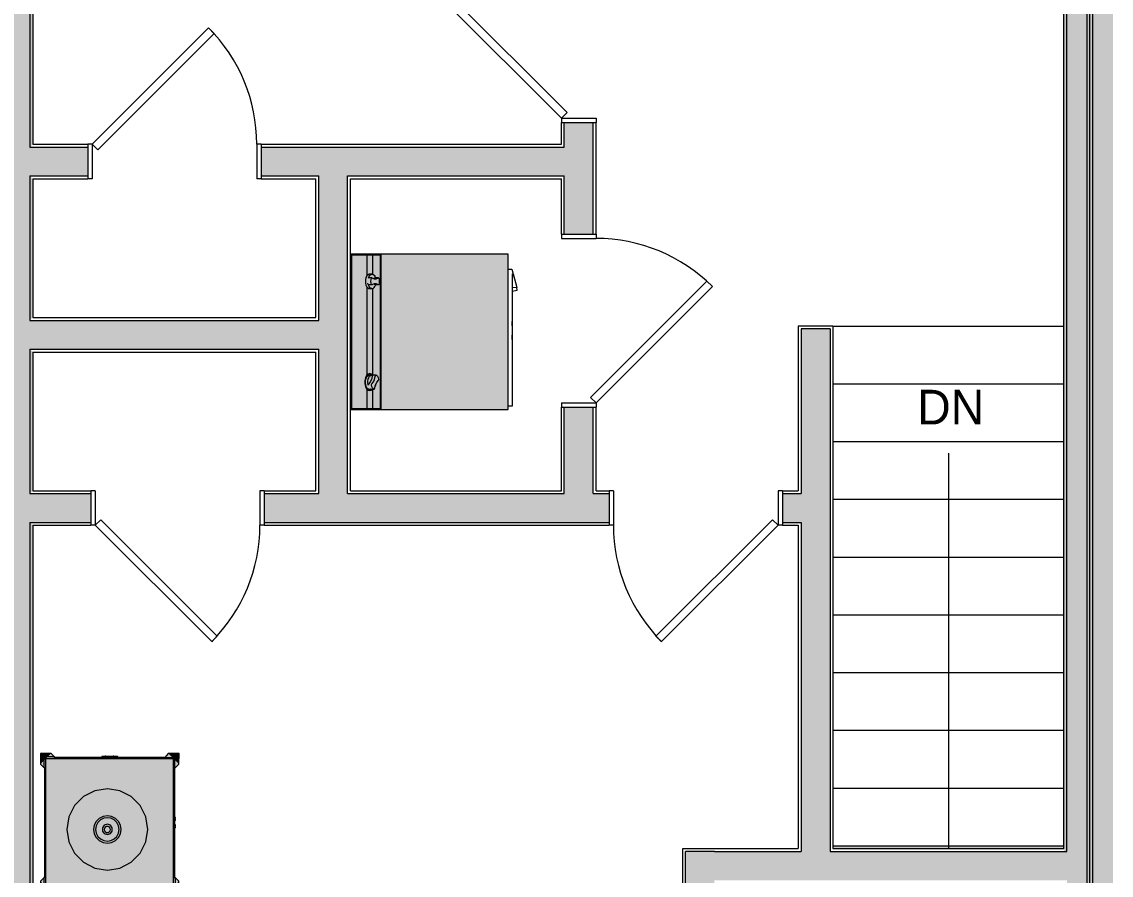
# Model space of a CAD drawing. Header units: inches. Extents: x 99 to 12024, y -5408 to 2559.
# Drawn here: x 8637.7 to 8826.3, y -5301.4 to -5153.6 of the extents above; entities that cross this region are included whole.
import ezdxf

# ---------------------------------------------------------------- set-up
doc = ezdxf.new("R2010")
doc.units = ezdxf.units.IN
doc.header["$LTSCALE"] = 96
doc.header["$MEASUREMENT"] = 0
for name, color, linetype, lineweight in [('Doors', 5, 'Continuous', 5), ('Fixtures_ Interior', 231, 'Continuous', 0), ('Stairs & Ramps', 7, 'Continuous', 13), ('Walls_  Normal', 6, 'Continuous', 13)]:
    doc.layers.add(name, color=color, linetype=linetype, lineweight=lineweight)
for name, color, linetype, lineweight, true_color in [('Electrical', 7, 'Continuous', 20, 0xff0a0a), ('Furniture_ Interior', 7, 'Continuous', 25, 0x8080c0), ('Stairs & Ramps_ Up_Down Arrows', 7, 'Continuous', 13, 0x000080)]:
    doc.layers.add(name, color=color, linetype=linetype, lineweight=lineweight, true_color=true_color)
doc.styles.get("Standard").update_dxf_attribs({"font": 'arial.ttf'})

# ---------------------------------------------------------------- blocks, each defined once
blk = doc.blocks.new('Dryer (glass door)_2')
at = {"layer": 'Fixtures_ Interior', "color": 17, "lineweight": 0, "true_color": 0x804040, "transparency": 33554687}
for p, q in [((-13.27, 26.03), (-9.68, 26.03)), ((-13.27, 25.09), (-9.96, 25.09)), ((-7.77, 26.03), (7.53, 26.03)), ((-7.49, 25.09), (7.49, 25.09)), ((7.66, 26.03), (7.77, 26.03)), ((9.69, 26.03), (9.79, 26.03)), ((9.87, 25.46), (9.96, 25.28)), ((9.92, 26.03), (13.27, 26.03)), ((9.97, 25.09), (13.27, 25.09))]:
    blk.add_line(p, q, dxfattribs=at)
for points in [[(-13.44, 1.64), (-13.44, 28.88), (13.44, 28.88), (13.44, 1.64), (13.42, 1.6), (13.38, 1.58), (-13.38, 1.58), (-13.42, 1.6)], [(-13.27, 28.72), (13.27, 28.72), (13.27, 23.66), (-13.27, 23.66)]]:
    blk.add_lwpolyline(points, close=True, dxfattribs=at)
for points in [[(-9.98, 25.17), (-9.98, 25.58), (-9.93, 25.76), (-9.81, 25.94), (-9.61, 26.08), (-9.35, 26.2), (-9.05, 26.27), (-8.73, 26.29), (-8.4, 26.27), (-8.1, 26.2), (-7.84, 26.08), (-7.64, 25.94), (-7.52, 25.76), (-7.48, 25.58), (-7.48, 25.17), (-7.52, 25.35), (-7.64, 25.53), (-7.84, 25.67), (-8.1, 25.79)], [(-9.33, 25.18), (-9.33, 25.73), (-9.26, 25.81), (-9.35, 25.79), (-9.61, 25.67), (-9.81, 25.53), (-9.93, 25.35), (-9.98, 25.17), (-9.93, 24.98), (-9.81, 24.81), (-9.61, 24.66), (-9.35, 24.55)], [(-8.12, 25.18), (-8.19, 25.26), (-8.4, 25.31), (-8.73, 25.33), (-9.05, 25.31), (-9.26, 25.26), (-9.33, 25.18), (-9.3, 25.09), (-9.16, 24.78), (-9.16, 24.46), (-9.3, 24.15), (-9.33, 24.06), (-9.26, 23.98), (-9.05, 23.93), (-8.73, 23.91), (-8.4, 23.93), (-8.19, 23.98), (-8.12, 24.06), (-8.12, 24.6), (-8.16, 24.7), (-8.24, 24.89)], [(-9.33, 24.06), (-9.33, 24.6), (-9.3, 24.7), (-9.21, 24.89)], [(-8.19, 25.81), (-8.1, 25.79), (-8.19, 25.81), (-8.4, 25.86)], [(-8.12, 24.06), (-8.16, 24.15), (-8.3, 24.46), (-8.3, 24.78), (-8.16, 25.09), (-8.12, 25.18), (-8.12, 25.73), (-8.19, 25.81)], [(-7.48, 25.17), (-7.52, 24.98), (-7.64, 24.81), (-7.84, 24.66), (-8.1, 24.55)], [(7.49, 25.12), (7.34, 25.27), (7.25, 25.56), (7.34, 25.84), (7.59, 26.1), (7.99, 26.29), (8.47, 26.39), (8.98, 26.39), (9.46, 26.29), (9.86, 26.1), (10.11, 25.84), (10.2, 25.56), (10.11, 25.27), (9.97, 25.12)], [(9.97, 25.26), (10, 25.29), (10.09, 25.56), (10, 25.82), (9.77, 26.06), (9.41, 26.23), (8.96, 26.32), (8.49, 26.32), (8.05, 26.23), (7.68, 26.06), (7.45, 25.82), (7.37, 25.56), (7.45, 25.29), (7.48, 25.25)], [(9.93, 25.01), (9.97, 25.1), (9.97, 25.51), (9.96, 25.69), (9.87, 25.87), (9.7, 26.03), (9.46, 26.16), (9.17, 26.25), (8.85, 26.29), (8.53, 26.28), (8.22, 26.23), (7.94, 26.13), (7.71, 26), (7.56, 25.83), (7.48, 25.65), (7.48, 25.24), (7.49, 25.06), (7.52, 25)], [(9.97, 25.1), (9.96, 25.28), (9.93, 25.33), (9.93, 24.79), (9.87, 24.71), (9.73, 24.66), (9.21, 24.53), (8.78, 24.33), (8.44, 24.07), (8.34, 24), (8.19, 23.98), (7.99, 24.04), (7.76, 24.17), (7.58, 24.33), (7.52, 24.45), (7.52, 25), (7.58, 25.08), (7.73, 25.12), (8.24, 25.26), (8.67, 25.46), (9.01, 25.72), (9.11, 25.79), (9.26, 25.81), (9.17, 25.84), (8.85, 25.88), (8.53, 25.87), (8.22, 25.82), (7.94, 25.72), (7.71, 25.59), (7.56, 25.42), (7.48, 25.24)], [(9.93, 24.79), (9.87, 24.91), (9.7, 25.07), (9.46, 25.2), (9.26, 25.26), (9.11, 25.24), (9.01, 25.17), (8.67, 24.91), (8.24, 24.71), (7.73, 24.58), (7.58, 24.53), (7.52, 24.45)], [(9.44, 24.59), (9.24, 24.52), (9.16, 24.5)], [(13.44, 23.67), (13.4, 23.6), (13.33, 23.56), (-13.33, 23.56), (-13.4, 23.6), (-13.44, 23.67)], [(-10.83, 1.58), (-10.83, 0.94), (-10.63, 0.88), (-9.54, 0.6)], [(-10.06, 0.88), (12.89, 0.88), (12.89, 1.58)], [(-10.06, 0.73), (-7.64, 0.1), (-7.59, 0.88)], [(-7.03, 0.88), (-7.22, 0), (-7.64, 0.11)], [(1.33, 0.88), (-0.24, 0.82), (-1.8, 0.88)]]:
    blk.add_lwpolyline(points, dxfattribs=at)
at = {"layer": 'Fixtures_ Interior', "color": 7, "lineweight": 0, "true_color": 0xffffff, "transparency": 33554687}
for points in [[(-13.44, 28.88), (13.44, 28.88), (-13.44, 28.88), (13.44, 1.64)], [(-13.44, 1.64), (-13.44, 28.88), (-13.44, 1.64), (13.44, 1.64)], [(-13.27, 23.66), (-13.27, 28.72), (-13.27, 23.66), (13.27, 28.72)], [(13.27, 28.72), (13.27, 23.66), (13.27, 28.72), (-13.27, 23.66)], [(-13.44, 1.64), (13.44, 1.64), (-13.44, 1.64), (-13.38, 1.58)], [(-13.42, 1.6), (-13.44, 1.64), (-13.42, 1.6), (-13.38, 1.58)], [(13.44, 1.64), (13.38, 1.58), (13.44, 1.64), (-13.38, 1.58)], [(13.42, 1.6), (13.38, 1.58), (13.42, 1.6), (13.44, 1.64)]]:
    blk.add_solid(points, dxfattribs=at)
blk = doc.blocks.new('-Ready to Use Furn_Tables_Oriental Box Chest')
at = {"layer": 'Furniture_ Interior', "color": 163, "lineweight": 0, "true_color": 0x8080c0, "transparency": 33554687}
for p, q in [((12.34, 25.43), (13.03, 26.06)), ((12.43, 14.49), (12.43, 13.9)), ((-12.45, 12.41), (-12.45, 13.75)), ((-12.39, 13.91), (-12.02, 13.91)), ((-12.02, 13.76), (-12.39, 13.76)), ((-12.33, 13.78), (-12.34, 13.79)), ((-12.34, 13.75), (-12.34, 12.41)), ((-12.34, 12.37), (-12.33, 12.38)), ((-12.32, 13.77), (-12.32, 13.77)), ((-12.31, 12.4), (-12.02, 12.4)), ((-12.3, 13.77), (-12.3, 13.77)), ((11.99, 13.91), (12.37, 13.91)), ((12.37, 13.76), (11.99, 13.76)), ((11.99, 12.4), (12.37, 12.4)), ((12.24, 13.76), (12.24, 12.4)), ((12.28, 13.77), (12.28, 13.77)), ((12.28, 12.39), (12.28, 12.39)), ((12.29, 13.78), (12.32, 13.79)), ((12.3, 13.77), (12.3, 13.77)), ((12.31, 12.4), (12.3, 12.4)), ((12.3, 12.39), (12.3, 12.39)), ((12.32, 13.79), (12.31, 13.78)), ((12.31, 12.41), (12.31, 13.75)), ((12.31, 12.38), (12.32, 12.37)), ((12.32, 12.52), (12.32, 13.64)), ((12.33, 13.9), (12.34, 13.9)), ((12.43, 13.75), (12.43, 12.41)), ((-12.45, 11.57), (-12.45, 12.26)), ((-12.02, 12.25), (-12.39, 12.25)), ((-12.35, 12.26), (-12.37, 12.26)), ((-12.34, 12.25), (-12.34, 11.57)), ((12.37, 12.25), (11.99, 12.25)), ((12.31, 11.57), (12.31, 12.25)), ((12.34, 12.26), (12.33, 12.26)), ((12.43, 12.26), (12.43, 11.57)), ((-12.26, 2.68), (-12.26, 0.78)), ((12.34, 0.72), (12.34, 2.68)), ((-10.35, 0.78), (-12.26, 0.78)), ((-3.06, 0.97), (-3.06, 1.07)), ((-1.19, 0.87), (-1.19, 0.97)), ((1.17, 0.97), (1.17, 0.87)), ((3.04, 1.07), (3.04, 0.97))]:
    blk.add_line(p, q, dxfattribs=at)
at = {"layer": 'Furniture_ Interior', "lineweight": 0, "transparency": 33554687}
for p, q in [((-2.92, 0.97), (-2.92, 1.07)), ((2.9, 1.07), (2.9, 0.97))]:
    blk.add_line(p, q, dxfattribs=at)
at = {"layer": 'Furniture_ Interior', "color": 163, "lineweight": 0, "true_color": 0x8080c0, "transparency": 33554687}
for points in [[(-12.26, 23.39), (-12.36, 23.39), (-13.01, 24.04), (-13.03, 26.06), (-11, 26.04), (-10.35, 25.39), (-10.35, 25.29), (10.35, 25.29), (10.35, 25.39), (11, 26.04), (13.03, 26.06), (13.01, 24.04), (12.36, 23.39), (12.25, 23.39), (12.25, 2.68), (12.36, 2.68), (13.01, 2.03), (13.03, 0), (11, 0.03), (10.35, 0.68), (10.35, 0.78), (-10.35, 0.78), (-10.35, 0.68), (-11, 0.03), (-13.03, 0), (-13.01, 2.03), (-12.26, 2.68)], [(-12.47, 13.84), (-12.46, 13.87), (-12.43, 13.9), (-12.39, 13.91), (-12.36, 13.9), (-12.33, 13.87), (-12.32, 13.84), (-12.33, 13.8), (-12.36, 13.77), (-12.39, 13.76), (-12.43, 13.77), (-12.46, 13.8)], [(-12.47, 12.32), (-12.46, 12.36), (-12.43, 12.39), (-12.39, 12.4), (-12.36, 12.39), (-12.33, 12.36), (-12.32, 12.32), (-12.33, 12.29), (-12.36, 12.26), (-12.39, 12.25), (-12.43, 12.26), (-12.46, 12.29)], [(-12.34, 13.79), (-12.32, 13.78)], [(12.32, 12.37), (12.29, 12.38)], [(12.33, 13.77), (12.31, 13.8), (12.3, 13.84), (12.31, 13.87), (12.33, 13.9), (12.37, 13.91), (12.41, 13.9), (12.44, 13.87), (12.45, 13.84), (12.44, 13.8), (12.41, 13.77), (12.37, 13.76)], [(12.33, 12.26), (12.31, 12.29), (12.3, 12.32), (12.31, 12.36), (12.33, 12.39), (12.37, 12.4), (12.41, 12.39), (12.44, 12.36), (12.45, 12.32), (12.44, 12.29), (12.41, 12.26), (12.37, 12.25)], [(12.34, 13.64), (12.32, 13.64), (12.31, 13.65), (12.32, 13.65), (12.34, 13.66), (12.37, 13.66), (12.4, 13.66), (12.42, 13.65), (12.43, 13.65), (12.42, 13.64), (12.4, 13.64), (12.37, 13.64)]]:
    blk.add_lwpolyline(points, close=True, dxfattribs=at)
for points in [[(-12.02, 23.43), (-12.37, 23.43), (-12.37, 25.43), (-10.37, 25.43), (-10.37, 25.08)], [(11.99, 25.08), (11.99, 1.07), (-12.02, 1.07), (-12.02, 25.08), (11.99, 25.08)], [(10.34, 25.08), (10.34, 25.43), (12.34, 25.43), (12.34, 23.43), (11.99, 23.43)], [(-12.45, 13.9), (-12.45, 14.49), (-12.44, 14.51), (-12.42, 14.53), (-12.39, 14.53), (-12.37, 14.53), (-12.35, 14.51), (-12.35, 13.9), (-12.37, 13.9)], [(12.31, 13.91), (12.32, 14.51), (12.34, 14.53), (12.37, 14.53), (12.4, 14.53), (12.42, 14.51), (12.43, 14.49)], [(-12.31, 13.76), (-12.32, 13.76), (-12.35, 13.75), (-12.39, 13.74), (-12.44, 13.75), (-12.47, 13.76), (-12.49, 13.77), (-12.49, 13.88), (-12.47, 13.89), (-12.44, 13.9), (-12.42, 13.9)], [(-12.49, 13.77), (-12.47, 13.78), (-12.45, 13.79)], [(-12.42, 12.26), (-12.44, 12.26), (-12.47, 12.27), (-12.49, 12.28), (-12.49, 12.39), (-12.47, 12.4), (-12.44, 12.41), (-12.39, 12.42), (-12.35, 12.41), (-12.32, 12.4), (-12.3, 12.39), (-12.3, 12.39)], [(-12.47, 12.38), (-12.45, 12.37), (-12.47, 12.38), (-12.49, 12.39)], [(-12.45, 13.79), (-12.46, 13.78), (-12.47, 13.77), (-12.46, 13.76), (-12.43, 13.75), (-12.39, 13.75), (-12.36, 13.75), (-12.33, 13.76), (-12.33, 13.76)], [(-12.32, 12.39), (-12.32, 12.39), (-12.33, 12.4), (-12.36, 12.41), (-12.39, 12.41), (-12.43, 12.41), (-12.46, 12.4), (-12.47, 12.39), (-12.46, 12.38), (-12.45, 12.37)], [(-12.32, 12.38), (-12.34, 12.37), (-12.32, 12.38)], [(12.46, 13.77), (12.45, 13.76), (12.42, 13.75), (12.37, 13.74), (12.33, 13.75), (12.29, 13.76), (12.29, 13.76)], [(12.29, 12.4), (12.29, 12.4), (12.33, 12.41), (12.37, 12.42), (12.42, 12.41), (12.45, 12.4), (12.46, 12.39)], [(12.31, 13.76), (12.3, 13.76), (12.31, 13.76), (12.33, 13.75), (12.37, 13.75), (12.41, 13.75), (12.44, 13.76), (12.45, 13.77), (12.44, 13.78), (12.42, 13.79)], [(12.42, 12.37), (12.44, 12.38), (12.45, 12.39), (12.44, 12.4), (12.41, 12.41), (12.37, 12.41), (12.33, 12.41), (12.31, 12.4), (12.3, 12.4)], [(12.32, 13.59), (12.31, 13.08), (12.32, 12.52)], [(12.32, 12.41), (12.32, 12.51), (12.31, 12.51), (12.32, 12.52), (12.34, 12.52), (12.37, 12.52), (12.4, 12.52), (12.42, 12.52), (12.43, 12.51), (12.42, 12.51), (12.4, 12.5), (12.37, 12.5), (12.34, 12.5), (12.32, 12.51), (12.32, 12.41), (12.32, 12.51)], [(12.43, 13.79), (12.45, 13.78), (12.46, 13.77), (12.46, 13.88), (12.45, 13.89), (12.42, 13.9), (12.4, 13.9)], [(12.45, 12.38), (12.43, 12.37), (12.45, 12.38), (12.46, 12.39), (12.46, 12.28), (12.45, 12.27), (12.42, 12.26), (12.4, 12.26)], [(-12.34, 11.57), (-12.35, 11.54), (-12.37, 11.52), (-12.39, 11.52), (-12.42, 11.52), (-12.44, 11.54), (-12.45, 11.57)], [(12.24, 12.25), (12.24, 2.68), (11.99, 2.68)], [(12.43, 11.57), (12.42, 11.54), (12.4, 11.52), (12.37, 11.52), (12.34, 11.52), (12.32, 11.54), (12.31, 11.57)], [(3.39, 1.07), (3.39, 0.97), (-3.41, 0.97), (-3.41, 1.07)], [(1.77, 0.97), (1.77, 0.87), (-1.79, 0.87), (-1.79, 0.97)], [(-0.76, 0.97), (-0.76, 0.77), (-0.78, 0.72), (-0.81, 0.69), (-0.86, 0.67), (-0.91, 0.67), (-0.96, 0.69), (-1, 0.72), (-1.01, 0.77), (-1.01, 0.97)], [(-0.41, 0.82), (-0.41, 0.72), (-0.42, 0.7), (-0.44, 0.68), (-0.46, 0.67), (-0.56, 0.67), (-0.59, 0.68), (-0.61, 0.7), (-0.61, 0.72), (-0.61, 0.82)], [(0.59, 0.82), (0.59, 0.72), (0.58, 0.7), (0.56, 0.68), (0.54, 0.67), (0.44, 0.67), (0.41, 0.68), (0.39, 0.7), (0.39, 0.72), (0.39, 0.82)], [(0.99, 0.97), (0.99, 0.77), (0.98, 0.72), (0.94, 0.69), (0.89, 0.67), (0.84, 0.67), (0.79, 0.69), (0.75, 0.72), (0.74, 0.77), (0.74, 0.97)], [(10.34, 1.07), (10.34, 0.72), (12.34, 0.72), (13.02, 0.05)]]:
    blk.add_lwpolyline(points, dxfattribs=at)
at = {"layer": 'Furniture_ Interior', "color": 7, "lineweight": 0, "true_color": 0xffffff, "transparency": 33554687}
for points in [[(-13.03, 26.06), (-11, 26.04), (-13.03, 26.06), (-13.01, 24.04)], [(-13.01, 24.04), (-11, 26.04), (-13.01, 24.04), (-10.35, 25.29)], [(-12.26, 23.39), (-13.01, 24.04), (-12.26, 23.39), (-10.35, 25.29)], [(-12.26, 2.68), (-12.26, 23.39), (-12.26, 2.68), (-10.35, 25.29)], [(-12.26, 2.68), (-10.35, 25.29), (-12.26, 2.68), (12.25, 2.68)], [(-11, 26.04), (-10.35, 25.39), (-11, 26.04), (-10.35, 25.29)], [(-10.35, 25.29), (10.35, 25.29), (-10.35, 25.29), (12.25, 2.68)], [(10.35, 25.29), (10.35, 25.39), (10.35, 25.29), (11, 26.04)], [(10.35, 25.29), (11, 26.04), (10.35, 25.29), (13.01, 24.04)], [(13.01, 24.04), (12.25, 23.39), (13.01, 24.04), (10.35, 25.29)], [(10.35, 25.29), (12.25, 23.39), (10.35, 25.29), (12.25, 2.68)], [(11, 26.04), (13.03, 26.06), (11, 26.04), (13.01, 24.04)], [(-12.36, 23.39), (-13.01, 24.04), (-12.36, 23.39), (-12.26, 23.39)], [(12.36, 23.39), (12.25, 23.39), (12.36, 23.39), (13.01, 24.04)], [(-12.47, 13.84), (-12.46, 13.87), (-12.47, 13.84), (-12.33, 13.8)], [(-12.47, 13.84), (-12.33, 13.8), (-12.47, 13.84), (-12.46, 13.8)], [(-12.46, 12.36), (-12.32, 12.32), (-12.46, 12.36), (-12.47, 12.32)], [(-12.47, 12.32), (-12.32, 12.32), (-12.47, 12.32), (-12.33, 12.29)], [(-12.33, 12.29), (-12.36, 12.26), (-12.33, 12.29), (-12.47, 12.32)], [(-12.47, 12.32), (-12.36, 12.26), (-12.47, 12.32), (-12.46, 12.29)], [(-12.46, 13.87), (-12.43, 13.9), (-12.46, 13.87), (-12.39, 13.91)], [(-12.46, 13.87), (-12.39, 13.91), (-12.46, 13.87), (-12.36, 13.9)], [(-12.46, 13.87), (-12.36, 13.9), (-12.46, 13.87), (-12.33, 13.8)], [(-12.33, 13.8), (-12.36, 13.77), (-12.33, 13.8), (-12.46, 13.8)], [(-12.36, 13.77), (-12.43, 13.77), (-12.36, 13.77), (-12.46, 13.8)], [(-12.46, 12.36), (-12.43, 12.39), (-12.46, 12.36), (-12.39, 12.4)], [(-12.39, 12.4), (-12.32, 12.32), (-12.39, 12.4), (-12.46, 12.36)], [(-12.36, 12.26), (-12.39, 12.25), (-12.36, 12.26), (-12.46, 12.29)], [(-12.46, 12.29), (-12.39, 12.25), (-12.46, 12.29), (-12.43, 12.26)], [(-12.39, 13.76), (-12.43, 13.77), (-12.39, 13.76), (-12.36, 13.77)], [(-12.36, 12.39), (-12.32, 12.32), (-12.36, 12.39), (-12.39, 12.4)], [(-12.36, 13.9), (-12.33, 13.87), (-12.36, 13.9), (-12.32, 13.84)], [(-12.36, 13.9), (-12.32, 13.84), (-12.36, 13.9), (-12.33, 13.8)], [(-12.33, 12.36), (-12.32, 12.32), (-12.33, 12.36), (-12.36, 12.39)], [(12.31, 13.8), (12.3, 13.84), (12.31, 13.8), (12.31, 13.87)], [(12.31, 12.36), (12.33, 12.39), (12.31, 12.36), (12.3, 12.32)], [(12.3, 12.32), (12.33, 12.39), (12.3, 12.32), (12.31, 12.29)], [(12.31, 13.8), (12.33, 13.9), (12.31, 13.8), (12.37, 13.91)], [(12.37, 13.91), (12.41, 13.9), (12.37, 13.91), (12.31, 13.8)], [(12.31, 13.87), (12.33, 13.9), (12.31, 13.87), (12.31, 13.8)], [(12.31, 13.8), (12.41, 13.9), (12.31, 13.8), (12.44, 13.8)], [(12.31, 13.8), (12.41, 13.77), (12.31, 13.8), (12.33, 13.77)], [(12.44, 13.8), (12.41, 13.77), (12.44, 13.8), (12.31, 13.8)], [(12.32, 13.64), (12.31, 13.65), (12.32, 13.64), (12.32, 13.65)], [(12.31, 12.29), (12.33, 12.39), (12.31, 12.29), (12.37, 12.4)], [(12.31, 12.29), (12.37, 12.4), (12.31, 12.29), (12.41, 12.26)], [(12.37, 12.25), (12.33, 12.26), (12.37, 12.25), (12.31, 12.29)], [(12.31, 12.29), (12.41, 12.26), (12.31, 12.29), (12.37, 12.25)], [(12.32, 13.65), (12.34, 13.66), (12.32, 13.65), (12.34, 13.64)], [(12.34, 13.64), (12.32, 13.64), (12.34, 13.64), (12.32, 13.65)], [(12.33, 13.77), (12.41, 13.77), (12.33, 13.77), (12.37, 13.76)], [(12.34, 13.64), (12.34, 13.66), (12.34, 13.64), (12.37, 13.66)], [(12.37, 13.64), (12.34, 13.64), (12.37, 13.64), (12.37, 13.66)], [(12.4, 13.66), (12.4, 13.64), (12.4, 13.66), (12.37, 13.66)], [(12.37, 13.66), (12.4, 13.64), (12.37, 13.66), (12.37, 13.64)], [(12.37, 12.4), (12.41, 12.39), (12.37, 12.4), (12.41, 12.26)], [(12.4, 13.66), (12.42, 13.65), (12.4, 13.66), (12.4, 13.64)], [(12.42, 13.65), (12.42, 13.64), (12.42, 13.65), (12.4, 13.64)], [(12.44, 13.87), (12.45, 13.84), (12.44, 13.87), (12.41, 13.9)], [(12.41, 13.9), (12.45, 13.84), (12.41, 13.9), (12.44, 13.8)], [(12.44, 12.36), (12.41, 12.26), (12.44, 12.36), (12.41, 12.39)], [(12.45, 12.32), (12.41, 12.26), (12.45, 12.32), (12.44, 12.36)], [(12.44, 12.29), (12.41, 12.26), (12.44, 12.29), (12.45, 12.32)], [(12.43, 13.65), (12.42, 13.64), (12.43, 13.65), (12.42, 13.65)], [(-11, 0.03), (-13.01, 2.03), (-11, 0.03), (-12.26, 2.68)], [(12.25, 2.68), (-10.35, 0.78), (12.25, 2.68), (-12.26, 2.68)], [(-10.35, 0.78), (-11, 0.03), (-10.35, 0.78), (-12.26, 2.68)], [(10.35, 0.78), (-10.35, 0.78), (10.35, 0.78), (12.25, 2.68)], [(12.25, 2.68), (11, 0.03), (12.25, 2.68), (10.35, 0.78)], [(12.25, 2.68), (13.01, 2.03), (12.25, 2.68), (11, 0.03)], [(12.36, 2.68), (13.01, 2.03), (12.36, 2.68), (12.25, 2.68)], [(-13.03, 0), (-13.01, 2.03), (-13.03, 0), (-11, 0.03)], [(-10.35, 0.68), (-11, 0.03), (-10.35, 0.68), (-10.35, 0.78)], [(11, 0.03), (10.35, 0.68), (11, 0.03), (10.35, 0.78)], [(13.01, 2.03), (13.03, 0), (13.01, 2.03), (11, 0.03)]]:
    blk.add_solid(points, dxfattribs=at)
blk = doc.blocks.new('Lighting (interior)_Lamps_Table Lamps_Vase Lamp')
at = {"layer": 'Electrical', "lineweight": 0, "transparency": 33554687}
for points in [[(-6.69, 4.86), (-7.03, 7.03), (-6.69, 9.2), (-5.69, 11.16), (-4.13, 12.72), (-2.17, 13.72), (0, 14.06), (2.17, 13.72), (4.13, 12.72), (5.69, 11.16), (6.69, 9.2), (7.03, 7.03), (6.69, 4.86), (5.69, 2.9), (4.13, 1.34), (2.17, 0.34), (0, 0), (-2.17, 0.34), (-4.13, 1.34), (-5.69, 2.9)], [(-1.92, 5.63), (-2.26, 6.3), (-2.38, 7.03), (-2.26, 7.77), (-1.92, 8.43), (-1.4, 8.95), (-0.73, 9.29), (0, 9.41), (0.73, 9.29), (1.4, 8.95), (1.92, 8.43), (2.26, 7.77), (2.38, 7.03), (2.26, 6.3), (1.92, 5.63), (1.4, 5.11), (0.73, 4.77), (0, 4.66), (-0.73, 4.77), (-1.4, 5.11)], [(-1.65, 5.84), (-1.93, 6.4), (-2.03, 7.03), (-1.93, 7.66), (-1.65, 8.23), (-1.2, 8.68), (-0.63, 8.97), (0, 9.07), (0.63, 8.97), (1.2, 8.68), (1.65, 8.23), (1.93, 7.66), (2.03, 7.03), (1.93, 6.4), (1.65, 5.84), (1.2, 5.39), (0.63, 5.1), (0, 5), (-0.63, 5.1), (-1.2, 5.39)], [(-0.85, 6.75), (-0.85, 7.31), (-0.53, 7.76), (0, 7.93), (0.53, 7.76), (0.85, 7.31), (0.85, 6.75), (0.53, 6.31), (0, 6.14), (-0.53, 6.31)], [(-0.48, 6.8), (-0.54, 7.03), (-0.48, 7.26), (-0.33, 7.45), (-0.12, 7.55), (0.12, 7.55), (0.33, 7.45), (0.48, 7.26), (0.54, 7.03), (0.48, 6.8), (0.33, 6.61), (0.12, 6.51), (-0.12, 6.51), (-0.33, 6.61)]]:
    blk.add_lwpolyline(points, close=True, dxfattribs=at)

msp = doc.modelspace()

# ---------------------------------------------------------------- linework, layer by layer
at = {"layer": 'Doors', "transparency": 33554687}
for p, q in [((8731.12, -5170.32), (8710.96, -5150.17)), ((8732.09, -5169.35), (8711.94, -5149.19)), ((8649.89, -5174.82), (8670.04, -5154.67)), ((8650.86, -5175.79), (8671.02, -5155.64)), ((8670.04, -5154.67), (8671.02, -5155.64)), ((8732.09, -5169.35), (8731.12, -5170.32)), ((8731.12, -5170.32), (8731.12, -5171.07)), ((8731.12, -5170.32), (8737.12, -5170.32)), ((8731.12, -5171.07), (8737.12, -5171.07)), ((8737.12, -5170.32), (8737.12, -5171.07)), ((8649.89, -5174.82), (8649.14, -5174.82)), ((8649.14, -5174.82), (8649.14, -5180.82)), ((8649.89, -5174.82), (8649.89, -5180.82)), ((8650.86, -5175.79), (8649.89, -5174.82)), ((8679.14, -5174.82), (8678.39, -5174.82)), ((8678.39, -5174.82), (8678.39, -5180.82)), ((8679.14, -5174.82), (8679.14, -5180.82)), ((8649.89, -5180.82), (8649.14, -5180.82)), ((8679.14, -5180.82), (8678.39, -5180.82)), ((8731.12, -5190.38), (8731.12, -5191.13)), ((8731.12, -5190.38), (8737.12, -5190.38)), ((8731.12, -5191.13), (8737.12, -5191.13)), ((8737.12, -5190.38), (8737.12, -5191.13)), ((8736.14, -5218.66), (8756.3, -5198.51)), ((8757.27, -5199.48), (8756.3, -5198.51)), ((8737.12, -5219.63), (8757.27, -5199.48)), ((8731.12, -5219.63), (8731.12, -5220.38)), ((8731.12, -5219.63), (8737.12, -5219.63)), ((8736.14, -5218.66), (8737.12, -5219.63)), ((8737.12, -5219.63), (8737.12, -5220.38)), ((8731.12, -5220.38), (8737.12, -5220.38)), ((8650.43, -5234.82), (8649.68, -5234.82)), ((8649.68, -5234.82), (8649.68, -5240.82)), ((8650.43, -5234.82), (8650.43, -5240.82)), ((8679.68, -5234.82), (8678.93, -5234.82)), ((8678.93, -5234.82), (8678.93, -5240.82)), ((8679.68, -5234.82), (8679.68, -5240.82)), ((8740.12, -5234.82), (8739.37, -5234.82)), ((8739.37, -5234.82), (8739.37, -5240.82)), ((8740.12, -5234.82), (8740.12, -5240.82)), ((8769.37, -5234.82), (8768.62, -5234.82)), ((8768.62, -5234.82), (8768.62, -5240.82)), ((8769.37, -5234.82), (8769.37, -5240.82)), ((8650.43, -5240.82), (8649.68, -5240.82)), ((8651.4, -5239.85), (8650.43, -5240.82)), ((8650.43, -5240.82), (8670.58, -5260.97)), ((8651.4, -5239.85), (8671.55, -5260)), ((8679.68, -5240.82), (8678.93, -5240.82)), ((8740.12, -5240.82), (8739.37, -5240.82)), ((8767.64, -5239.85), (8747.49, -5260)), ((8768.62, -5240.82), (8748.46, -5260.97)), ((8767.64, -5239.85), (8768.62, -5240.82)), ((8769.37, -5240.82), (8768.62, -5240.82)), ((8670.58, -5260.97), (8671.55, -5260)), ((8748.46, -5260.97), (8747.49, -5260))]:
    msp.add_line(p, q, dxfattribs=at)
for centre, start, end in [((8649.89, -5174.82), 0, 45), ((8737.12, -5219.63), 45, 90), ((8650.43, -5240.82), 315, 0), ((8768.62, -5240.82), 180, 225)]:
    msp.add_arc(centre, 28.5, start, end, dxfattribs=at)
at = {"layer": 'Stairs & Ramps', "transparency": 33554687}
for p, q in [((8778.12, -5206.32), (8818.12, -5206.32)), ((8778.12, -5212.32), (8778.12, -5216.32)), ((8818.12, -5216.32), (8818.12, -5212.32)), ((8778.12, -5216.32), (8778.12, -5226.32)), ((8778.12, -5216.32), (8818.12, -5216.32)), ((8818.12, -5226.32), (8818.12, -5216.32)), ((8778.12, -5226.32), (8778.12, -5236.32)), ((8778.12, -5226.32), (8818.12, -5226.32)), ((8818.12, -5236.32), (8818.12, -5226.32)), ((8778.12, -5236.32), (8778.12, -5246.32)), ((8778.12, -5236.32), (8818.12, -5236.32)), ((8818.12, -5246.32), (8818.12, -5236.32)), ((8778.12, -5246.32), (8778.12, -5256.32)), ((8778.12, -5246.32), (8818.12, -5246.32)), ((8818.12, -5256.32), (8818.12, -5246.32)), ((8778.12, -5256.32), (8778.12, -5266.32)), ((8778.12, -5256.32), (8818.12, -5256.32)), ((8818.12, -5266.32), (8818.12, -5256.32)), ((8778.12, -5266.32), (8778.12, -5276.32)), ((8778.12, -5266.32), (8818.12, -5266.32)), ((8818.12, -5276.32), (8818.12, -5266.32)), ((8778.12, -5276.32), (8778.12, -5286.32)), ((8778.12, -5276.32), (8818.12, -5276.32)), ((8818.12, -5286.32), (8818.12, -5276.32)), ((8778.12, -5286.32), (8778.12, -5296.32)), ((8778.12, -5286.32), (8818.12, -5286.32)), ((8818.12, -5296.32), (8818.12, -5286.32)), ((8778.12, -5296.32), (8778.12, -5296.82)), ((8778.12, -5296.32), (8818.12, -5296.32)), ((8818.12, -5296.82), (8818.12, -5296.32))]:
    msp.add_line(p, q, dxfattribs=at)
at = {"layer": 'Stairs & Ramps', "color": 252, "true_color": 0x949494, "transparency": 33554687}
msp.add_solid([(8778.12, -5296.32), (8818.12, -5296.32), (8778.12, -5296.82), (8818.12, -5296.82)], dxfattribs=at)
at = {"layer": 'Stairs & Ramps_ Up_Down Arrows', "transparency": 33554687}
msp.add_line((8798.12, -5228.32), (8798.12, -5296.82), dxfattribs=at)
at = {"layer": 'Walls_  Normal', "transparency": 33554687}
for p, q in [((8639.12, -5031.82), (8639.12, -5175.32)), ((8639.62, -5032.32), (8639.62, -5174.82)), ((8822.12, -5400.82), (8822.12, -5031.82)), ((8822.62, -5400.82), (8822.62, -5031.82)), ((8823.12, -5400.82), (8823.12, -5031.82)), ((8818.12, -5296.82), (8818.12, -5134.32)), ((8818.62, -5297.32), (8818.62, -5133.82)), ((8731.12, -5174.82), (8731.12, -5171.07)), ((8731.12, -5171.07), (8737.12, -5171.07)), ((8731.62, -5175.32), (8731.62, -5171.07)), ((8731.62, -5171.07), (8736.62, -5171.07)), ((8736.62, -5190.38), (8736.62, -5171.07)), ((8737.12, -5190.38), (8737.12, -5171.07)), ((8639.62, -5174.82), (8649.14, -5174.82)), ((8649.14, -5174.82), (8649.14, -5180.82)), ((8679.14, -5174.82), (8731.12, -5174.82)), ((8679.14, -5174.82), (8679.14, -5180.82)), ((8639.12, -5175.32), (8649.14, -5175.32)), ((8649.14, -5175.32), (8649.14, -5180.32)), ((8679.14, -5175.32), (8731.62, -5175.32)), ((8679.14, -5175.32), (8679.14, -5180.32)), ((8639.12, -5180.32), (8639.12, -5205.32)), ((8639.12, -5180.32), (8649.14, -5180.32)), ((8679.14, -5180.32), (8689.12, -5180.32)), ((8689.12, -5205.32), (8689.12, -5180.32)), ((8694.12, -5180.32), (8731.62, -5180.32)), ((8694.12, -5235.32), (8694.12, -5180.32)), ((8731.62, -5190.38), (8731.62, -5180.32)), ((8639.62, -5180.82), (8639.62, -5204.82)), ((8639.62, -5180.82), (8649.14, -5180.82)), ((8679.14, -5180.82), (8688.62, -5180.82)), ((8688.62, -5204.82), (8688.62, -5180.82)), ((8694.62, -5180.82), (8731.12, -5180.82)), ((8694.62, -5234.82), (8694.62, -5180.82)), ((8731.12, -5190.38), (8731.12, -5180.82)), ((8731.12, -5190.38), (8737.12, -5190.38)), ((8731.62, -5190.38), (8736.62, -5190.38)), ((8639.62, -5204.82), (8688.62, -5204.82)), ((8639.12, -5205.32), (8689.12, -5205.32)), ((8778.12, -5206.32), (8772.12, -5206.32)), ((8772.12, -5206.32), (8772.12, -5234.82)), ((8777.62, -5206.82), (8772.62, -5206.82)), ((8772.62, -5206.82), (8772.62, -5235.32)), ((8777.62, -5206.82), (8777.62, -5297.32)), ((8778.12, -5206.32), (8778.12, -5296.82)), ((8639.12, -5210.32), (8639.12, -5235.32)), ((8639.12, -5210.32), (8689.12, -5210.32)), ((8689.12, -5235.32), (8689.12, -5210.32)), ((8639.62, -5210.82), (8639.62, -5234.82)), ((8639.62, -5210.82), (8688.62, -5210.82)), ((8688.62, -5234.82), (8688.62, -5210.82)), ((8731.12, -5234.82), (8731.12, -5220.38)), ((8731.12, -5220.38), (8737.12, -5220.38)), ((8731.62, -5235.32), (8731.62, -5220.38)), ((8731.62, -5220.38), (8736.62, -5220.38)), ((8736.62, -5235.32), (8736.62, -5220.38)), ((8737.12, -5234.82), (8737.12, -5220.38)), ((8639.62, -5234.82), (8649.68, -5234.82)), ((8649.68, -5234.82), (8649.68, -5240.82)), ((8679.68, -5234.82), (8688.62, -5234.82)), ((8679.68, -5234.82), (8679.68, -5240.82)), ((8694.62, -5234.82), (8731.12, -5234.82)), ((8737.12, -5234.82), (8739.37, -5234.82)), ((8739.37, -5234.82), (8739.37, -5240.82)), ((8769.37, -5234.82), (8772.12, -5234.82)), ((8769.37, -5234.82), (8769.37, -5240.82)), ((8639.12, -5235.32), (8649.68, -5235.32)), ((8649.68, -5235.32), (8649.68, -5240.32)), ((8679.68, -5235.32), (8689.12, -5235.32)), ((8679.68, -5235.32), (8679.68, -5240.32)), ((8694.12, -5235.32), (8731.62, -5235.32)), ((8736.62, -5235.32), (8739.37, -5235.32)), ((8739.37, -5235.32), (8739.37, -5240.32)), ((8769.37, -5235.32), (8772.62, -5235.32)), ((8769.37, -5235.32), (8769.37, -5240.32)), ((8639.12, -5240.32), (8639.12, -5400.82)), ((8639.12, -5240.32), (8649.68, -5240.32)), ((8639.62, -5240.82), (8639.62, -5400.32)), ((8639.62, -5240.82), (8649.68, -5240.82)), ((8679.68, -5240.32), (8739.37, -5240.32)), ((8679.68, -5240.82), (8739.37, -5240.82)), ((8769.37, -5240.32), (8772.62, -5240.32)), ((8769.37, -5240.82), (8772.12, -5240.82)), ((8772.12, -5240.82), (8772.12, -5296.82)), ((8772.62, -5240.32), (8772.62, -5297.32)), ((8752.12, -5296.82), (8772.12, -5296.82)), ((8752.12, -5362.07), (8752.12, -5296.82)), ((8752.62, -5362.07), (8752.62, -5297.32)), ((8757.62, -5297.32), (8752.62, -5297.32)), ((8757.62, -5297.32), (8772.62, -5297.32)), ((8777.62, -5297.32), (8818.62, -5297.32)), ((8778.12, -5296.82), (8818.12, -5296.82))]:
    msp.add_line(p, q, dxfattribs=at)
at = {"layer": 'Walls_  Normal', "color": 252, "true_color": 0x949494, "transparency": 33554687}
for points in [[(8639.12, -5031.82), (8639.12, -5400.82), (8635.62, -5031.82), (8635.62, -5400.82)], [(8639.62, -5032.32), (8639.62, -5174.82), (8639.12, -5031.82), (8639.12, -5175.32)], [(8818.62, -5400.82), (8818.62, -5031.82), (8822.12, -5400.82), (8822.12, -5031.82)], [(8822.12, -5400.82), (8822.12, -5031.82), (8822.62, -5400.82), (8822.62, -5031.82)], [(8822.62, -5400.82), (8822.62, -5031.82), (8823.12, -5400.82), (8823.12, -5031.82)], [(8823.12, -5400.82), (8823.12, -5031.82), (8826.62, -5400.82), (8826.62, -5031.82)], [(8731.62, -5190.38), (8731.62, -5171.07), (8736.62, -5190.38), (8736.62, -5171.07)], [(8639.12, -5175.32), (8649.14, -5175.32), (8639.12, -5180.32), (8649.14, -5180.32)], [(8679.14, -5175.32), (8731.62, -5175.32), (8679.14, -5180.32), (8731.62, -5180.32)], [(8639.62, -5180.82), (8639.62, -5204.82), (8639.12, -5180.32), (8639.12, -5205.32)], [(8689.12, -5235.32), (8689.12, -5180.32), (8694.12, -5235.32), (8694.12, -5180.32)], [(8639.12, -5205.32), (8689.12, -5205.32), (8639.12, -5210.32), (8689.12, -5210.32)], [(8777.62, -5206.82), (8777.62, -5297.32), (8772.62, -5206.82), (8772.62, -5297.32)], [(8639.62, -5210.82), (8639.62, -5234.82), (8639.12, -5210.32), (8639.12, -5235.32)], [(8731.62, -5235.32), (8731.62, -5220.38), (8736.62, -5235.32), (8736.62, -5220.38)], [(8639.12, -5235.32), (8649.68, -5235.32), (8639.12, -5240.32), (8649.68, -5240.32)], [(8679.68, -5235.32), (8739.37, -5235.32), (8679.68, -5240.32), (8739.37, -5240.32)], [(8769.37, -5235.32), (8772.62, -5235.32), (8769.37, -5240.32), (8772.62, -5240.32)], [(8639.62, -5240.82), (8639.62, -5400.32), (8639.12, -5240.32), (8639.12, -5400.82)], [(8752.62, -5362.07), (8752.62, -5297.32), (8757.62, -5362.07), (8757.62, -5297.32)], [(8757.62, -5297.32), (8818.62, -5297.32), (8757.62, -5302.32), (8818.62, -5302.32)]]:
    msp.add_solid(points, dxfattribs=at)
at = {"layer": 'Walls_  Normal', "color": 236, "true_color": 0x7a003d, "transparency": 33554687}
msp.add_solid([(8818.12, -5297.32), (8818.12, -5133.82), (8818.62, -5297.32), (8818.62, -5133.82)], dxfattribs=at)

# ---------------------------------------------------------------- block references
at = {"layer": 'Electrical', "transparency": 33554687, "xscale": -1, "rotation": 180}
msp.add_blockref('Lighting (interior)_Lamps_Table Lamps_Vase Lamp', (8652.52, -5286.46), dxfattribs=at)
at = {"layer": 'Fixtures_ Interior', "transparency": 33554687, "xscale": -1, "rotation": 89.99999999999993}
msp.add_blockref('Dryer (glass door)_2', (8723.49, -5207.3), dxfattribs=at)
at = {"layer": 'Furniture_ Interior', "transparency": 33554687, "xscale": -0.9208633303642273, "yscale": 0.9212383031845092, "rotation": 89.99999999999993}
msp.add_blockref('-Ready to Use Furn_Tables_Oriental Box Chest', (8664.93, -5292.32), dxfattribs=at)

# ---------------------------------------------------------------- texts
at = {"layer": 'Stairs & Ramps_ Up_Down Arrows', "transparency": 33554687, "insert": (8792.72, -5223.35), "char_height": 6, "width": 16.26, "attachment_point": 7}
msp.add_mtext('\\fChief Blueprint|b0|i0|c0|p0;DN', dxfattribs=at)

doc.saveas('drawing.dxf')
